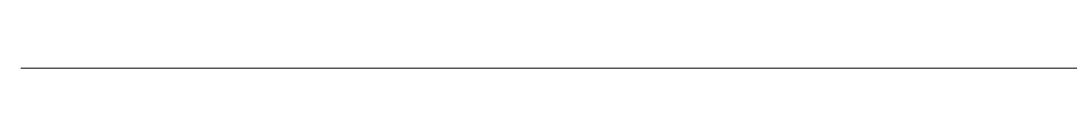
# Model space of a CAD drawing. Header units: millimetres. Extents: x 1086 to 2331, y 0 to 0.
# Drawn here: x 2080.9 to 2205.9, y 0 to 0 of the extents above; entities that cross this region are included whole.
import ezdxf

# ---------------------------------------------------------------- set-up
doc = ezdxf.new("R2010")
doc.units = ezdxf.units.MM
doc.header["$MEASUREMENT"] = 0

msp = doc.modelspace()

# ---------------------------------------------------------------- linework, layer by layer
at = {"color": 0, "linetype": 'Continuous', "lineweight": 0}
for p, q in [((2080.94, 0, 12.5), (2330.94, 0, 12.5)), ((2080.94, 0, 12.5), (2080.94, 0, 1012.5)), ((2080.94, 0, 1012.5), (2330.94, 0, 1012.5)), ((2080.94, 0, 12.5), (2330.94, 0, 12.5)), ((2080.94, 0, 1012.5), (2080.94, 0, 12.5)), ((2330.94, 0, 1012.5), (2080.94, 0, 1012.5)), ((2125.94, 0, 677.5), (2195.49, 0, 677.5)), ((2125.94, 0, 437.6), (2125.94, 0, 677.5)), ((2125.94, 0, 437.4), (2125.94, 0, 437.6)), ((2125.94, 0, 437.6), (2125.94, 0, 437.4)), ((2125.94, 0, 677.5), (2125.94, 0, 437.6)), ((2195.49, 0, 677.5), (2125.94, 0, 677.5)), ((2126.04, 0, 437.5), (2125.94, 0, 437.5)), ((2125.99, 0, 437.5), (2125.94, 0, 437.5)), ((2126.04, 0, 437.5), (2125.99, 0, 437.5)), ((2195.49, 0, 437.5), (2126.04, 0, 437.5)), ((2126.04, 0, 437.5), (2195.49, 0, 437.5)), ((2135.94, 0, 696.5), (2201.49, 0, 696.5)), ((2135.94, 0, 712.5), (2135.94, 0, 696.5)), ((2275.94, 0, 712.5), (2135.94, 0, 712.5)), ((2135.94, 0, 312.5), (2275.94, 0, 312.5)), ((2135.94, 0, 328.5), (2135.94, 0, 312.5)), ((2201.49, 0, 328.5), (2135.94, 0, 328.5)), ((2275.94, 0, 312.5), (2135.94, 0, 312.5)), ((2135.94, 0, 712.5), (2275.94, 0, 712.5)), ((2135.94, 0, 328.5), (2201.49, 0, 328.5)), ((2135.94, 0, 312.5), (2135.94, 0, 328.5)), ((2201.49, 0, 696.5), (2135.94, 0, 696.5)), ((2135.94, 0, 696.5), (2135.94, 0, 712.5)), ((2149.27, 0, 488.46), (2143.11, 0, 477.79)), ((2143.11, 0, 517.2), (2149.27, 0, 506.53)), ((2149.27, 0, 528.46), (2143.11, 0, 517.79)), ((2149.27, 0, 648.46), (2143.11, 0, 637.79)), ((2149.27, 0, 568.46), (2143.11, 0, 557.79)), ((2143.11, 0, 597.2), (2149.27, 0, 586.53)), ((2143.11, 0, 637.2), (2149.27, 0, 626.53)), ((2143.11, 0, 557.2), (2149.27, 0, 546.53)), ((2149.27, 0, 608.46), (2143.11, 0, 597.79)), ((2143.11, 0, 477.2), (2149.27, 0, 466.53)), ((2143.11, 0, 477.79), (2149.27, 0, 488.46)), ((2143.62, 0, 477.5), (2143.11, 0, 477.79)), ((2143.11, 0, 637.79), (2149.27, 0, 648.46)), ((2143.62, 0, 637.5), (2143.11, 0, 637.79)), ((2143.11, 0, 517.79), (2149.27, 0, 528.46)), ((2143.62, 0, 517.5), (2143.11, 0, 517.79)), ((2149.27, 0, 626.53), (2143.11, 0, 637.2)), ((2143.11, 0, 637.2), (2143.62, 0, 637.5)), ((2149.27, 0, 546.53), (2143.11, 0, 557.2)), ((2143.11, 0, 557.2), (2143.62, 0, 557.5)), ((2143.11, 0, 557.79), (2149.27, 0, 568.46)), ((2143.62, 0, 557.5), (2143.11, 0, 557.79)), ((2143.11, 0, 597.79), (2149.27, 0, 608.46)), ((2143.62, 0, 597.5), (2143.11, 0, 597.79)), ((2149.27, 0, 506.53), (2143.11, 0, 517.2)), ((2143.11, 0, 517.2), (2143.62, 0, 517.5)), ((2149.27, 0, 586.53), (2143.11, 0, 597.2)), ((2143.11, 0, 597.2), (2143.62, 0, 597.5)), ((2149.27, 0, 466.53), (2143.11, 0, 477.2)), ((2143.11, 0, 477.2), (2143.62, 0, 477.5)), ((2143.62, 0, 597.5), (2143.11, 0, 597.2)), ((2143.11, 0, 597.79), (2143.62, 0, 597.5)), ((2143.62, 0, 637.5), (2143.11, 0, 637.2)), ((2143.11, 0, 637.79), (2143.62, 0, 637.5)), ((2143.62, 0, 517.5), (2143.11, 0, 517.2)), ((2143.11, 0, 517.79), (2143.62, 0, 517.5)), ((2143.62, 0, 557.5), (2143.11, 0, 557.2)), ((2143.11, 0, 557.79), (2143.62, 0, 557.5)), ((2143.62, 0, 477.5), (2143.11, 0, 477.2)), ((2143.11, 0, 477.79), (2143.62, 0, 477.5)), ((2143.96, 0, 637.5), (2143.2, 0, 637.06)), ((2143.96, 0, 637.5), (2143.2, 0, 637.94)), ((2143.2, 0, 637.06), (2143.96, 0, 637.5)), ((2143.2, 0, 637.94), (2143.96, 0, 637.5)), ((2143.96, 0, 517.5), (2143.2, 0, 517.06)), ((2143.2, 0, 557.94), (2143.96, 0, 557.5)), ((2143.96, 0, 597.5), (2143.2, 0, 597.94)), ((2143.2, 0, 597.06), (2143.96, 0, 597.5)), ((2143.96, 0, 597.5), (2143.2, 0, 597.06)), ((2143.96, 0, 517.5), (2143.2, 0, 517.94)), ((2143.2, 0, 517.06), (2143.96, 0, 517.5)), ((2143.2, 0, 597.94), (2143.96, 0, 597.5)), ((2143.96, 0, 557.5), (2143.2, 0, 557.06)), ((2143.2, 0, 517.94), (2143.96, 0, 517.5)), ((2143.96, 0, 557.5), (2143.2, 0, 557.94)), ((2143.2, 0, 557.06), (2143.96, 0, 557.5)), ((2143.96, 0, 477.5), (2143.2, 0, 477.94)), ((2143.2, 0, 477.06), (2143.96, 0, 477.5)), ((2143.96, 0, 477.5), (2143.2, 0, 477.06)), ((2143.2, 0, 477.94), (2143.96, 0, 477.5)), ((2149.78, 0, 488.17), (2143.62, 0, 477.5)), ((2149.78, 0, 648.17), (2143.62, 0, 637.5)), ((2149.78, 0, 528.17), (2143.62, 0, 517.5)), ((2143.62, 0, 637.5), (2149.78, 0, 626.83)), ((2143.62, 0, 557.5), (2149.78, 0, 546.83)), ((2149.78, 0, 568.17), (2143.62, 0, 557.5)), ((2149.78, 0, 608.17), (2143.62, 0, 597.5)), ((2143.62, 0, 517.5), (2149.78, 0, 506.83)), ((2143.62, 0, 597.5), (2149.78, 0, 586.83)), ((2143.62, 0, 477.5), (2149.78, 0, 466.83)), ((2143.62, 0, 637.5), (2149.78, 0, 648.17)), ((2149.78, 0, 626.83), (2143.62, 0, 637.5)), ((2143.62, 0, 557.5), (2149.78, 0, 568.17)), ((2149.78, 0, 546.83), (2143.62, 0, 557.5)), ((2143.62, 0, 517.5), (2149.78, 0, 528.17)), ((2149.78, 0, 506.83), (2143.62, 0, 517.5)), ((2143.62, 0, 597.5), (2149.78, 0, 608.17)), ((2149.78, 0, 586.83), (2143.62, 0, 597.5)), ((2143.62, 0, 477.5), (2149.78, 0, 488.17)), ((2149.78, 0, 466.83), (2143.62, 0, 477.5)), ((2143.96, 0, 637.5), (2149.95, 0, 627.12)), ((2149.95, 0, 647.87), (2143.96, 0, 637.5)), ((2149.95, 0, 627.12), (2143.96, 0, 637.5)), ((2143.96, 0, 637.5), (2149.95, 0, 647.87)), ((2149.95, 0, 507.12), (2143.96, 0, 517.5)), ((2143.96, 0, 557.5), (2149.95, 0, 567.87)), ((2149.95, 0, 587.12), (2143.96, 0, 597.5)), ((2143.96, 0, 597.5), (2149.95, 0, 607.87)), ((2149.95, 0, 547.12), (2143.96, 0, 557.5)), ((2143.96, 0, 517.5), (2149.95, 0, 527.87)), ((2149.95, 0, 467.12), (2143.96, 0, 477.5)), ((2143.96, 0, 477.5), (2149.95, 0, 487.87)), ((2143.96, 0, 517.5), (2149.95, 0, 507.12)), ((2149.95, 0, 527.87), (2143.96, 0, 517.5)), ((2143.96, 0, 477.5), (2149.95, 0, 467.12)), ((2149.95, 0, 487.87), (2143.96, 0, 477.5)), ((2143.96, 0, 597.5), (2149.95, 0, 587.12)), ((2149.95, 0, 607.87), (2143.96, 0, 597.5)), ((2143.96, 0, 557.5), (2149.95, 0, 547.12)), ((2149.95, 0, 567.87), (2143.96, 0, 557.5)), ((2149.19, 0, 648.31), (2149.95, 0, 647.87)), ((2149.95, 0, 627.12), (2149.19, 0, 626.68)), ((2149.19, 0, 626.68), (2149.95, 0, 627.12)), ((2149.95, 0, 647.87), (2149.19, 0, 648.31)), ((2149.19, 0, 506.68), (2149.95, 0, 507.12)), ((2149.95, 0, 567.87), (2149.19, 0, 568.31)), ((2149.19, 0, 586.68), (2149.95, 0, 587.12)), ((2149.95, 0, 507.12), (2149.19, 0, 506.68)), ((2149.95, 0, 587.12), (2149.19, 0, 586.68)), ((2149.19, 0, 528.31), (2149.95, 0, 527.87)), ((2149.95, 0, 607.87), (2149.19, 0, 608.31)), ((2149.19, 0, 568.31), (2149.95, 0, 567.87)), ((2149.19, 0, 546.68), (2149.95, 0, 547.12)), ((2149.95, 0, 547.12), (2149.19, 0, 546.68)), ((2149.19, 0, 608.31), (2149.95, 0, 607.87)), ((2149.95, 0, 527.87), (2149.19, 0, 528.31)), ((2149.19, 0, 488.31), (2149.95, 0, 487.87)), ((2149.95, 0, 467.12), (2149.19, 0, 466.68)), ((2149.19, 0, 466.68), (2149.95, 0, 467.12)), ((2149.95, 0, 487.87), (2149.19, 0, 488.31)), ((2149.27, 0, 488.46), (2149.78, 0, 488.17)), ((2149.27, 0, 648.46), (2149.78, 0, 648.17)), ((2149.27, 0, 528.46), (2149.78, 0, 528.17)), ((2149.78, 0, 626.83), (2149.27, 0, 626.53)), ((2149.78, 0, 546.83), (2149.27, 0, 546.53)), ((2149.27, 0, 568.46), (2149.78, 0, 568.17)), ((2149.27, 0, 608.46), (2149.78, 0, 608.17)), ((2149.78, 0, 506.83), (2149.27, 0, 506.53)), ((2149.78, 0, 586.83), (2149.27, 0, 586.53)), ((2149.78, 0, 466.83), (2149.27, 0, 466.53)), ((2149.27, 0, 626.53), (2149.78, 0, 626.83)), ((2149.27, 0, 586.53), (2149.78, 0, 586.83)), ((2149.78, 0, 528.17), (2149.27, 0, 528.46)), ((2149.78, 0, 608.17), (2149.27, 0, 608.46)), ((2149.78, 0, 648.17), (2149.27, 0, 648.46)), ((2149.27, 0, 506.53), (2149.78, 0, 506.83)), ((2149.27, 0, 466.53), (2149.78, 0, 466.83)), ((2149.78, 0, 488.17), (2149.27, 0, 488.46)), ((2149.78, 0, 568.17), (2149.27, 0, 568.46)), ((2149.27, 0, 546.53), (2149.78, 0, 546.83)), ((2162.1, 0, 568.76), (2149.78, 0, 568.76)), ((2149.78, 0, 466.24), (2162.1, 0, 466.24)), ((2162.1, 0, 488.76), (2149.78, 0, 488.76)), ((2149.78, 0, 586.24), (2162.1, 0, 586.24)), ((2162.1, 0, 608.76), (2149.78, 0, 608.76)), ((2162.1, 0, 648.76), (2149.78, 0, 648.76)), ((2149.78, 0, 626.24), (2162.1, 0, 626.24)), ((2149.78, 0, 506.24), (2162.1, 0, 506.24)), ((2149.78, 0, 546.24), (2162.1, 0, 546.24)), ((2162.1, 0, 528.76), (2149.78, 0, 528.76)), ((2162.1, 0, 626.24), (2149.78, 0, 626.24)), ((2149.78, 0, 626.83), (2162.1, 0, 626.83)), ((2149.78, 0, 626.24), (2149.78, 0, 626.83)), ((2149.78, 0, 568.76), (2162.1, 0, 568.76)), ((2149.78, 0, 568.17), (2149.78, 0, 568.76)), ((2162.1, 0, 568.17), (2149.78, 0, 568.17)), ((2149.78, 0, 648.76), (2162.1, 0, 648.76)), ((2149.78, 0, 648.17), (2149.78, 0, 648.76)), ((2162.1, 0, 648.17), (2149.78, 0, 648.17)), ((2162.1, 0, 466.24), (2149.78, 0, 466.24)), ((2149.78, 0, 466.83), (2162.1, 0, 466.83)), ((2149.78, 0, 466.24), (2149.78, 0, 466.83)), ((2149.78, 0, 528.76), (2162.1, 0, 528.76)), ((2149.78, 0, 528.17), (2149.78, 0, 528.76)), ((2162.1, 0, 528.17), (2149.78, 0, 528.17)), ((2162.1, 0, 546.24), (2149.78, 0, 546.24)), ((2149.78, 0, 546.83), (2162.1, 0, 546.83)), ((2149.78, 0, 546.24), (2149.78, 0, 546.83)), ((2149.78, 0, 488.76), (2162.1, 0, 488.76)), ((2149.78, 0, 488.17), (2149.78, 0, 488.76)), ((2162.1, 0, 488.17), (2149.78, 0, 488.17)), ((2149.78, 0, 608.76), (2162.1, 0, 608.76)), ((2149.78, 0, 608.17), (2149.78, 0, 608.76)), ((2162.1, 0, 608.17), (2149.78, 0, 608.17)), ((2149.78, 0, 506.24), (2149.78, 0, 506.83)), ((2149.78, 0, 506.83), (2162.1, 0, 506.83)), ((2162.1, 0, 506.24), (2149.78, 0, 506.24)), ((2162.1, 0, 586.24), (2149.78, 0, 586.24)), ((2149.78, 0, 586.83), (2162.1, 0, 586.83)), ((2149.78, 0, 586.24), (2149.78, 0, 586.83)), ((2162.1, 0, 626.83), (2149.78, 0, 626.83)), ((2149.78, 0, 648.17), (2162.1, 0, 648.17)), ((2149.78, 0, 626.83), (2149.78, 0, 626.24)), ((2162.1, 0, 546.83), (2149.78, 0, 546.83)), ((2149.78, 0, 568.17), (2162.1, 0, 568.17)), ((2149.78, 0, 586.83), (2149.78, 0, 586.24)), ((2149.78, 0, 528.76), (2149.78, 0, 528.17)), ((2149.78, 0, 608.76), (2149.78, 0, 608.17)), ((2149.78, 0, 648.76), (2149.78, 0, 648.17)), ((2162.1, 0, 506.83), (2149.78, 0, 506.83)), ((2149.78, 0, 528.17), (2162.1, 0, 528.17)), ((2149.78, 0, 506.83), (2149.78, 0, 506.24)), ((2162.1, 0, 586.83), (2149.78, 0, 586.83)), ((2149.78, 0, 608.17), (2162.1, 0, 608.17)), ((2149.78, 0, 466.83), (2149.78, 0, 466.24)), ((2149.78, 0, 488.76), (2149.78, 0, 488.17)), ((2149.78, 0, 568.76), (2149.78, 0, 568.17)), ((2162.1, 0, 466.83), (2149.78, 0, 466.83)), ((2149.78, 0, 488.17), (2162.1, 0, 488.17)), ((2149.78, 0, 546.83), (2149.78, 0, 546.24)), ((2149.95, 0, 647.87), (2161.93, 0, 647.87)), ((2149.95, 0, 648.76), (2149.95, 0, 647.87)), ((2161.93, 0, 647.87), (2149.95, 0, 647.87)), ((2149.95, 0, 627.12), (2161.93, 0, 627.12)), ((2149.95, 0, 647.87), (2149.95, 0, 648.76)), ((2149.95, 0, 627.12), (2149.95, 0, 626.24)), ((2161.93, 0, 627.12), (2149.95, 0, 627.12)), ((2149.95, 0, 626.24), (2149.95, 0, 627.12)), ((2149.95, 0, 507.12), (2149.95, 0, 506.24)), ((2161.93, 0, 507.12), (2149.95, 0, 507.12)), ((2149.95, 0, 607.87), (2161.93, 0, 607.87)), ((2149.95, 0, 608.76), (2149.95, 0, 607.87)), ((2149.95, 0, 506.24), (2149.95, 0, 507.12)), ((2149.95, 0, 586.24), (2149.95, 0, 587.12)), ((2149.95, 0, 527.87), (2149.95, 0, 528.76)), ((2149.95, 0, 587.12), (2149.95, 0, 586.24)), ((2161.93, 0, 587.12), (2149.95, 0, 587.12)), ((2149.95, 0, 567.87), (2149.95, 0, 568.76)), ((2149.95, 0, 568.76), (2149.95, 0, 567.87)), ((2149.95, 0, 567.87), (2161.93, 0, 567.87)), ((2149.95, 0, 546.24), (2149.95, 0, 547.12)), ((2149.95, 0, 607.87), (2149.95, 0, 608.76)), ((2149.95, 0, 527.87), (2161.93, 0, 527.87)), ((2149.95, 0, 528.76), (2149.95, 0, 527.87)), ((2149.95, 0, 547.12), (2149.95, 0, 546.24)), ((2161.93, 0, 547.12), (2149.95, 0, 547.12)), ((2149.95, 0, 467.12), (2149.95, 0, 466.24)), ((2161.93, 0, 467.12), (2149.95, 0, 467.12)), ((2149.95, 0, 487.87), (2149.95, 0, 488.76)), ((2149.95, 0, 487.87), (2161.93, 0, 487.87)), ((2149.95, 0, 488.76), (2149.95, 0, 487.87)), ((2149.95, 0, 466.24), (2149.95, 0, 467.12)), ((2161.93, 0, 527.87), (2149.95, 0, 527.87)), ((2149.95, 0, 507.12), (2161.93, 0, 507.12)), ((2161.93, 0, 487.87), (2149.95, 0, 487.87)), ((2149.95, 0, 467.12), (2161.93, 0, 467.12)), ((2161.93, 0, 607.87), (2149.95, 0, 607.87)), ((2149.95, 0, 587.12), (2161.93, 0, 587.12)), ((2161.93, 0, 567.87), (2149.95, 0, 567.87)), ((2149.95, 0, 547.12), (2161.93, 0, 547.12)), ((2161.93, 0, 647.87), (2161.93, 0, 648.76)), ((2167.92, 0, 637.5), (2161.93, 0, 647.87)), ((2161.93, 0, 627.12), (2167.92, 0, 637.5)), ((2161.93, 0, 647.87), (2167.92, 0, 637.5)), ((2162.7, 0, 648.31), (2161.93, 0, 647.87)), ((2162.7, 0, 626.68), (2161.93, 0, 627.12)), ((2161.93, 0, 627.12), (2161.93, 0, 626.24)), ((2161.93, 0, 626.24), (2161.93, 0, 627.12)), ((2161.93, 0, 627.12), (2162.7, 0, 626.68)), ((2167.92, 0, 637.5), (2161.93, 0, 627.12)), ((2161.93, 0, 648.76), (2161.93, 0, 647.87)), ((2161.93, 0, 647.87), (2162.7, 0, 648.31)), ((2161.93, 0, 506.24), (2161.93, 0, 507.12)), ((2161.93, 0, 608.76), (2161.93, 0, 607.87)), ((2161.93, 0, 607.87), (2162.7, 0, 608.31)), ((2161.93, 0, 607.87), (2161.93, 0, 608.76)), ((2161.93, 0, 507.12), (2162.7, 0, 506.68)), ((2167.92, 0, 517.5), (2161.93, 0, 507.12)), ((2161.93, 0, 586.24), (2161.93, 0, 587.12)), ((2161.93, 0, 527.87), (2167.92, 0, 517.5)), ((2162.7, 0, 528.31), (2161.93, 0, 527.87)), ((2162.7, 0, 586.68), (2161.93, 0, 587.12)), ((2161.93, 0, 587.12), (2161.93, 0, 586.24)), ((2161.93, 0, 587.12), (2162.7, 0, 586.68)), ((2167.92, 0, 597.5), (2161.93, 0, 587.12)), ((2161.93, 0, 528.76), (2161.93, 0, 527.87)), ((2161.93, 0, 527.87), (2162.7, 0, 528.31)), ((2161.93, 0, 607.87), (2167.92, 0, 597.5)), ((2162.7, 0, 608.31), (2161.93, 0, 607.87)), ((2161.93, 0, 567.87), (2161.93, 0, 568.76)), ((2161.93, 0, 568.76), (2161.93, 0, 567.87)), ((2161.93, 0, 567.87), (2162.7, 0, 568.31)), ((2161.93, 0, 527.87), (2161.93, 0, 528.76)), ((2162.7, 0, 506.68), (2161.93, 0, 507.12)), ((2161.93, 0, 507.12), (2161.93, 0, 506.24)), ((2161.93, 0, 546.24), (2161.93, 0, 547.12)), ((2161.93, 0, 547.12), (2162.7, 0, 546.68)), ((2167.92, 0, 557.5), (2161.93, 0, 547.12)), ((2161.93, 0, 466.24), (2161.93, 0, 467.12)), ((2161.93, 0, 487.87), (2161.93, 0, 488.76)), ((2162.7, 0, 546.68), (2161.93, 0, 547.12)), ((2161.93, 0, 547.12), (2161.93, 0, 546.24)), ((2161.93, 0, 467.12), (2162.7, 0, 466.68)), ((2167.92, 0, 477.5), (2161.93, 0, 467.12)), ((2161.93, 0, 488.76), (2161.93, 0, 487.87)), ((2161.93, 0, 487.87), (2162.7, 0, 488.31)), ((2161.93, 0, 567.87), (2167.92, 0, 557.5)), ((2162.7, 0, 568.31), (2161.93, 0, 567.87)), ((2162.7, 0, 466.68), (2161.93, 0, 467.12)), ((2161.93, 0, 467.12), (2161.93, 0, 466.24)), ((2161.93, 0, 487.87), (2167.92, 0, 477.5)), ((2162.7, 0, 488.31), (2161.93, 0, 487.87)), ((2167.92, 0, 517.5), (2161.93, 0, 527.87)), ((2161.93, 0, 507.12), (2167.92, 0, 517.5)), ((2167.92, 0, 477.5), (2161.93, 0, 487.87)), ((2161.93, 0, 467.12), (2167.92, 0, 477.5)), ((2167.92, 0, 597.5), (2161.93, 0, 607.87)), ((2161.93, 0, 587.12), (2167.92, 0, 597.5)), ((2167.92, 0, 557.5), (2161.93, 0, 567.87)), ((2161.93, 0, 547.12), (2167.92, 0, 557.5)), ((2162.1, 0, 466.83), (2168.26, 0, 477.5)), ((2162.61, 0, 466.53), (2162.1, 0, 466.83)), ((2162.1, 0, 528.17), (2162.61, 0, 528.46)), ((2168.26, 0, 517.5), (2162.1, 0, 528.17)), ((2162.1, 0, 506.83), (2168.26, 0, 517.5)), ((2162.61, 0, 506.53), (2162.1, 0, 506.83)), ((2162.1, 0, 608.17), (2162.61, 0, 608.46)), ((2168.26, 0, 597.5), (2162.1, 0, 608.17)), ((2162.1, 0, 626.83), (2162.1, 0, 626.24)), ((2162.1, 0, 568.76), (2162.1, 0, 568.17)), ((2162.1, 0, 626.83), (2168.26, 0, 637.5)), ((2162.61, 0, 626.53), (2162.1, 0, 626.83)), ((2162.1, 0, 568.17), (2162.61, 0, 568.46)), ((2168.26, 0, 557.5), (2162.1, 0, 568.17)), ((2162.1, 0, 648.76), (2162.1, 0, 648.17)), ((2162.1, 0, 466.83), (2162.1, 0, 466.24)), ((2162.1, 0, 528.76), (2162.1, 0, 528.17)), ((2162.1, 0, 586.83), (2168.26, 0, 597.5)), ((2162.61, 0, 586.53), (2162.1, 0, 586.83)), ((2162.1, 0, 546.83), (2168.26, 0, 557.5)), ((2162.61, 0, 546.53), (2162.1, 0, 546.83)), ((2162.1, 0, 546.83), (2162.1, 0, 546.24)), ((2162.1, 0, 488.76), (2162.1, 0, 488.17)), ((2162.1, 0, 608.76), (2162.1, 0, 608.17)), ((2162.1, 0, 648.17), (2162.61, 0, 648.46)), ((2168.26, 0, 637.5), (2162.1, 0, 648.17)), ((2162.1, 0, 506.83), (2162.1, 0, 506.24)), ((2162.1, 0, 586.83), (2162.1, 0, 586.24)), ((2168.26, 0, 637.5), (2162.1, 0, 626.83)), ((2162.1, 0, 648.17), (2168.26, 0, 637.5)), ((2168.26, 0, 557.5), (2162.1, 0, 546.83)), ((2162.1, 0, 568.17), (2168.26, 0, 557.5)), ((2162.1, 0, 626.24), (2162.1, 0, 626.83)), ((2162.1, 0, 626.83), (2162.61, 0, 626.53)), ((2162.1, 0, 488.17), (2162.61, 0, 488.46)), ((2168.26, 0, 477.5), (2162.1, 0, 488.17)), ((2162.61, 0, 608.46), (2162.1, 0, 608.17)), ((2162.1, 0, 608.17), (2162.1, 0, 608.76)), ((2162.1, 0, 506.24), (2162.1, 0, 506.83)), ((2162.1, 0, 506.83), (2162.61, 0, 506.53)), ((2162.61, 0, 528.46), (2162.1, 0, 528.17)), ((2162.1, 0, 528.17), (2162.1, 0, 528.76)), ((2162.1, 0, 586.24), (2162.1, 0, 586.83)), ((2162.1, 0, 586.83), (2162.61, 0, 586.53)), ((2162.61, 0, 648.46), (2162.1, 0, 648.17)), ((2162.1, 0, 648.17), (2162.1, 0, 648.76)), ((2168.26, 0, 517.5), (2162.1, 0, 506.83)), ((2162.1, 0, 528.17), (2168.26, 0, 517.5)), ((2168.26, 0, 597.5), (2162.1, 0, 586.83)), ((2162.1, 0, 608.17), (2168.26, 0, 597.5)), ((2162.1, 0, 466.24), (2162.1, 0, 466.83)), ((2162.1, 0, 466.83), (2162.61, 0, 466.53)), ((2162.61, 0, 568.46), (2162.1, 0, 568.17)), ((2162.1, 0, 568.17), (2162.1, 0, 568.76)), ((2168.26, 0, 477.5), (2162.1, 0, 466.83)), ((2162.1, 0, 488.17), (2168.26, 0, 477.5)), ((2162.1, 0, 546.24), (2162.1, 0, 546.83)), ((2162.1, 0, 546.83), (2162.61, 0, 546.53)), ((2162.61, 0, 488.46), (2162.1, 0, 488.17)), ((2162.1, 0, 488.17), (2162.1, 0, 488.76)), ((2162.61, 0, 586.53), (2168.77, 0, 597.2)), ((2168.77, 0, 597.79), (2162.61, 0, 608.46)), ((2168.77, 0, 637.79), (2162.61, 0, 648.46)), ((2162.61, 0, 506.53), (2168.77, 0, 517.2)), ((2168.77, 0, 517.79), (2162.61, 0, 528.46)), ((2168.77, 0, 557.79), (2162.61, 0, 568.46)), ((2162.61, 0, 626.53), (2168.77, 0, 637.2)), ((2162.61, 0, 546.53), (2168.77, 0, 557.2)), ((2162.61, 0, 466.53), (2168.77, 0, 477.2)), ((2168.77, 0, 477.79), (2162.61, 0, 488.46)), ((2168.77, 0, 477.2), (2162.61, 0, 466.53)), ((2162.61, 0, 528.46), (2168.77, 0, 517.79)), ((2168.77, 0, 517.2), (2162.61, 0, 506.53)), ((2162.61, 0, 608.46), (2168.77, 0, 597.79)), ((2168.77, 0, 637.2), (2162.61, 0, 626.53)), ((2162.61, 0, 568.46), (2168.77, 0, 557.79)), ((2168.77, 0, 597.2), (2162.61, 0, 586.53)), ((2168.77, 0, 557.2), (2162.61, 0, 546.53)), ((2162.61, 0, 648.46), (2168.77, 0, 637.79)), ((2162.61, 0, 488.46), (2168.77, 0, 477.79)), ((2167.92, 0, 637.5), (2168.69, 0, 637.94)), ((2168.69, 0, 637.06), (2167.92, 0, 637.5)), ((2168.69, 0, 637.94), (2167.92, 0, 637.5)), ((2167.92, 0, 637.5), (2168.69, 0, 637.06)), ((2168.69, 0, 517.94), (2167.92, 0, 517.5)), ((2167.92, 0, 517.5), (2168.69, 0, 517.06)), ((2168.69, 0, 517.06), (2167.92, 0, 517.5)), ((2167.92, 0, 517.5), (2168.69, 0, 517.94)), ((2168.69, 0, 597.06), (2167.92, 0, 597.5)), ((2167.92, 0, 597.5), (2168.69, 0, 597.94)), ((2168.69, 0, 597.94), (2167.92, 0, 597.5)), ((2167.92, 0, 597.5), (2168.69, 0, 597.06)), ((2168.69, 0, 557.06), (2167.92, 0, 557.5)), ((2168.69, 0, 477.94), (2167.92, 0, 477.5)), ((2167.92, 0, 477.5), (2168.69, 0, 477.06)), ((2168.69, 0, 477.06), (2167.92, 0, 477.5)), ((2168.69, 0, 557.94), (2167.92, 0, 557.5)), ((2167.92, 0, 557.5), (2168.69, 0, 557.06)), ((2167.92, 0, 557.5), (2168.69, 0, 557.94)), ((2167.92, 0, 477.5), (2168.69, 0, 477.94)), ((2168.26, 0, 477.5), (2168.77, 0, 477.2)), ((2168.77, 0, 517.79), (2168.26, 0, 517.5)), ((2168.26, 0, 517.5), (2168.77, 0, 517.2)), ((2168.77, 0, 597.79), (2168.26, 0, 597.5)), ((2168.26, 0, 637.5), (2168.77, 0, 637.2)), ((2168.77, 0, 557.79), (2168.26, 0, 557.5)), ((2168.26, 0, 597.5), (2168.77, 0, 597.2)), ((2168.26, 0, 557.5), (2168.77, 0, 557.2)), ((2168.77, 0, 637.79), (2168.26, 0, 637.5)), ((2168.77, 0, 477.79), (2168.26, 0, 477.5)), ((2168.77, 0, 637.2), (2168.26, 0, 637.5)), ((2168.26, 0, 637.5), (2168.77, 0, 637.79)), ((2168.77, 0, 597.2), (2168.26, 0, 597.5)), ((2168.26, 0, 597.5), (2168.77, 0, 597.79)), ((2168.77, 0, 517.2), (2168.26, 0, 517.5)), ((2168.26, 0, 517.5), (2168.77, 0, 517.79)), ((2168.77, 0, 557.2), (2168.26, 0, 557.5)), ((2168.26, 0, 557.5), (2168.77, 0, 557.79)), ((2168.77, 0, 477.2), (2168.26, 0, 477.5)), ((2168.26, 0, 477.5), (2168.77, 0, 477.79)), ((2201.49, 0, 677.5), (2195.49, 0, 677.5)), ((2201.49, 0, 437.5), (2195.49, 0, 437.5)), ((2195.49, 0, 437.5), (2195.49, 0, 677.5)), ((2201.49, 0, 677.5), (2195.49, 0, 677.5)), ((2195.49, 0, 437.5), (2201.49, 0, 437.5)), ((2195.49, 0, 677.5), (2195.49, 0, 437.5)), ((2200.94, 0, 12.5), (2200.94, 0, 1012.5)), ((2200.94, 0, 1012.5), (2200.94, 0, 12.5)), ((2201.49, 0, 696.5), (2201.49, 0, 328.5)), ((2201.49, 0, 328.5), (2201.49, 0, 696.5)), ((2201.49, 0, 677.5), (2210.39, 0, 677.5)), ((2210.39, 0, 437.5), (2201.49, 0, 437.5)), ((2201.49, 0, 677.5), (2210.39, 0, 677.5)), ((2210.39, 0, 437.5), (2201.49, 0, 437.5))]:
    msp.add_line(p, q, dxfattribs=at)
at = {"color": 0, "linetype": 'Continuous', "lineweight": 0, "extrusion": (2.22045e-16, 1, 0)}
for centre, radius, start, end in [((-2125.94, 437.5), 0.1, 180, 90), ((-2125.94, 437.5), 0.1, 90, 180), ((-2125.94, 437.5), 0.1, 90, 180), ((-2143.62, 557.5), 0.588, 330, 30), ((-2143.62, 637.5), 0.588, 330, 30), ((-2143.62, 597.5), 0.588, 330, 30), ((-2143.62, 517.5), 0.588, 330, 30), ((-2143.62, 477.5), 0.588, 330, 30), ((-2143.62, 597.5), 0.588, 330, 30), ((-2143.62, 637.5), 0.588, 330, 30), ((-2143.62, 517.5), 0.588, 330, 30), ((-2143.62, 557.5), 0.588, 330, 30), ((-2143.62, 477.5), 0.588, 330, 30), ((-2143.96, 517.5), 0.882, 330, 30), ((-2143.96, 597.5), 0.882, 330, 30), ((-2143.96, 477.5), 0.882, 330, 30), ((-2143.96, 477.5), 0.882, 330, 30), ((-2143.96, 557.5), 0.882, 330, 30), ((-2143.96, 597.5), 0.882, 330, 30), ((-2143.96, 517.5), 0.882, 330, 30), ((-2143.96, 637.5), 0.882, 330, 30), ((-2143.96, 637.5), 0.882, 330, 30), ((-2143.96, 557.5), 0.882, 330, 30), ((-2155.94, 637.5), 8, 270, 90), ((-2155.94, 517.5), 8, 270, 90), ((-2155.94, 477.5), 8, 270, 90), ((-2155.94, 597.5), 8, 270, 90), ((-2155.94, 557.5), 8, 270, 90), ((-2149.95, 627.12), 0.882, 270, 330), ((-2149.95, 647.87), 0.882, 30, 90), ((-2149.95, 507.12), 0.882, 270, 330), ((-2149.95, 587.12), 0.882, 270, 330), ((-2149.95, 527.87), 0.882, 30, 90), ((-2149.95, 607.87), 0.882, 30, 90), ((-2149.95, 487.87), 0.882, 30, 90), ((-2149.95, 467.12), 0.882, 270, 330), ((-2149.95, 567.87), 0.882, 30, 90), ((-2149.95, 547.12), 0.882, 270, 330), ((-2149.95, 607.87), 0.882, 30, 90), ((-2149.95, 587.12), 0.882, 270, 330), ((-2149.95, 527.87), 0.882, 30, 90), ((-2149.95, 507.12), 0.882, 270, 330), ((-2149.95, 647.87), 0.882, 30, 90), ((-2149.95, 627.12), 0.882, 270, 330), ((-2149.95, 547.12), 0.882, 270, 330), ((-2149.95, 467.12), 0.882, 270, 330), ((-2149.95, 487.87), 0.882, 30, 90), ((-2149.95, 567.87), 0.882, 30, 90), ((-2149.78, 466.83), 0.588, 270, 330), ((-2149.78, 488.17), 0.588, 30, 90), ((-2149.78, 626.83), 0.588, 270, 330), ((-2149.78, 608.17), 0.588, 30, 90), ((-2149.78, 586.83), 0.588, 270, 330), ((-2149.78, 648.17), 0.588, 30, 90), ((-2149.78, 568.17), 0.588, 30, 90), ((-2149.78, 546.83), 0.588, 270, 330), ((-2149.78, 528.17), 0.588, 30, 90), ((-2149.78, 506.83), 0.588, 270, 330), ((-2149.78, 626.83), 0.588, 308.7015, 330), ((-2149.78, 586.83), 0.588, 308.7015, 330), ((-2149.78, 528.17), 0.588, 30, 68.7015), ((-2149.78, 608.17), 0.588, 30, 68.7015), ((-2149.78, 648.17), 0.588, 30, 68.7015), ((-2149.78, 506.83), 0.588, 308.7015, 330), ((-2149.78, 466.83), 0.588, 308.7015, 330), ((-2149.78, 488.17), 0.588, 30, 68.7015), ((-2149.78, 568.17), 0.588, 30, 68.7015), ((-2149.78, 546.83), 0.588, 308.7015, 330), ((-2149.78, 626.83), 0.588, 270, 308.7015), ((-2149.78, 586.83), 0.588, 270, 308.7015), ((-2149.78, 506.83), 0.588, 270, 308.7015), ((-2149.78, 466.83), 0.588, 270, 308.7015), ((-2149.78, 546.83), 0.588, 270, 308.7015), ((-2149.78, 528.17), 0.588, 68.7015, 90), ((-2149.78, 608.17), 0.588, 68.7015, 90), ((-2149.78, 648.17), 0.588, 68.7015, 90), ((-2149.78, 488.17), 0.588, 68.7015, 90), ((-2149.78, 568.17), 0.588, 68.7015, 90), ((-2155.94, 637.5), 8, 61.4457, 268.4193), ((-2155.94, 637.5), 8, 61.4457, 90), ((-2155.94, 597.5), 8, 61.4457, 268.4193), ((-2155.94, 597.5), 8, 61.4457, 90), ((-2155.94, 517.5), 8, 61.4457, 268.4193), ((-2155.94, 517.5), 8, 61.4457, 90), ((-2155.94, 557.5), 8, 61.4457, 90), ((-2155.94, 557.5), 8, 61.4457, 268.4193), ((-2155.94, 477.5), 8, 61.4457, 268.4193), ((-2155.94, 477.5), 8, 61.4457, 90), ((-2155.94, 637.5), 8, 90, 270), ((-2155.94, 637.5), 8, 90, 268.4193), ((-2155.94, 517.5), 8, 90, 270), ((-2155.94, 477.5), 8, 90, 270), ((-2155.94, 597.5), 8, 90, 270), ((-2155.94, 557.5), 8, 90, 270), ((-2155.94, 597.5), 8, 90, 268.4193), ((-2155.94, 517.5), 8, 90, 268.4193), ((-2155.94, 557.5), 8, 90, 268.4193), ((-2155.94, 477.5), 8, 90, 268.4193), ((-2161.93, 507.12), 0.882, 210, 270), ((-2161.93, 647.87), 0.882, 90, 150), ((-2161.93, 627.12), 0.882, 210, 270), ((-2161.93, 607.87), 0.882, 90, 150), ((-2161.93, 587.12), 0.882, 210, 270), ((-2161.93, 487.87), 0.882, 90, 150), ((-2161.93, 467.12), 0.882, 210, 270), ((-2161.93, 567.87), 0.882, 90, 150), ((-2161.93, 547.12), 0.882, 210, 270), ((-2161.93, 607.87), 0.882, 90, 150), ((-2161.93, 587.12), 0.882, 210, 270), ((-2161.93, 527.87), 0.882, 90, 150), ((-2161.93, 507.12), 0.882, 210, 270), ((-2161.93, 647.87), 0.882, 90, 150), ((-2161.93, 627.12), 0.882, 210, 270), ((-2161.93, 527.87), 0.882, 90, 150), ((-2161.93, 547.12), 0.882, 210, 270), ((-2161.93, 567.87), 0.882, 90, 150), ((-2161.93, 487.87), 0.882, 90, 150), ((-2161.93, 467.12), 0.882, 210, 270), ((-2162.1, 608.17), 0.588, 90, 150), ((-2162.1, 568.17), 0.588, 90, 150), ((-2162.1, 648.17), 0.588, 90, 150), ((-2162.1, 528.17), 0.588, 90, 150), ((-2162.1, 546.83), 0.588, 210, 270), ((-2162.1, 466.83), 0.588, 210, 270), ((-2162.1, 586.83), 0.588, 210, 270), ((-2162.1, 626.83), 0.588, 210, 270), ((-2162.1, 488.17), 0.588, 90, 150), ((-2162.1, 506.83), 0.588, 210, 270), ((-2162.1, 626.83), 0.588, 253.2116, 270), ((-2162.1, 608.17), 0.588, 90, 133.2116), ((-2162.1, 506.83), 0.588, 253.2116, 270), ((-2162.1, 528.17), 0.588, 90, 133.2116), ((-2162.1, 586.83), 0.588, 253.2116, 270), ((-2162.1, 648.17), 0.588, 90, 133.2116), ((-2162.1, 466.83), 0.588, 253.2116, 270), ((-2162.1, 568.17), 0.588, 90, 133.2116), ((-2162.1, 546.83), 0.588, 253.2116, 270), ((-2162.1, 488.17), 0.588, 90, 133.2116), ((-2162.1, 626.83), 0.588, 210, 253.2116), ((-2162.1, 506.83), 0.588, 210, 253.2116), ((-2162.1, 586.83), 0.588, 210, 253.2116), ((-2162.1, 466.83), 0.588, 210, 253.2116), ((-2162.1, 546.83), 0.588, 210, 253.2116), ((-2162.1, 608.17), 0.588, 133.2116, 150), ((-2162.1, 528.17), 0.588, 133.2116, 150), ((-2162.1, 648.17), 0.588, 133.2116, 150), ((-2162.1, 568.17), 0.588, 133.2116, 150), ((-2162.1, 488.17), 0.588, 133.2116, 150), ((-2167.92, 637.5), 0.882, 150, 210), ((-2167.92, 597.5), 0.882, 150, 210), ((-2167.92, 517.5), 0.882, 150, 210), ((-2167.92, 477.5), 0.882, 150, 210), ((-2167.92, 557.5), 0.882, 150, 210), ((-2167.92, 597.5), 0.882, 150, 210), ((-2167.92, 517.5), 0.882, 150, 210), ((-2167.92, 637.5), 0.882, 150, 210), ((-2167.92, 477.5), 0.882, 150, 210), ((-2167.92, 557.5), 0.882, 150, 210), ((-2168.26, 557.5), 0.588, 150, 210), ((-2168.26, 637.5), 0.588, 150, 210), ((-2168.26, 517.5), 0.588, 150, 210), ((-2168.26, 597.5), 0.588, 150, 210), ((-2168.26, 477.5), 0.588, 150, 210), ((-2168.26, 637.5), 0.588, 195.5156, 210), ((-2168.26, 637.5), 0.588, 150, 195.5156), ((-2168.26, 597.5), 0.588, 195.5156, 210), ((-2168.26, 597.5), 0.588, 150, 195.5156), ((-2168.26, 517.5), 0.588, 195.5156, 210), ((-2168.26, 517.5), 0.588, 150, 195.5156), ((-2168.26, 557.5), 0.588, 195.5156, 210), ((-2168.26, 557.5), 0.588, 150, 195.5156), ((-2168.26, 477.5), 0.588, 195.5156, 210), ((-2168.26, 477.5), 0.588, 150, 195.5156)]:
    msp.add_arc(centre, radius, start, end, dxfattribs=at)

doc.saveas('drawing.dxf')
